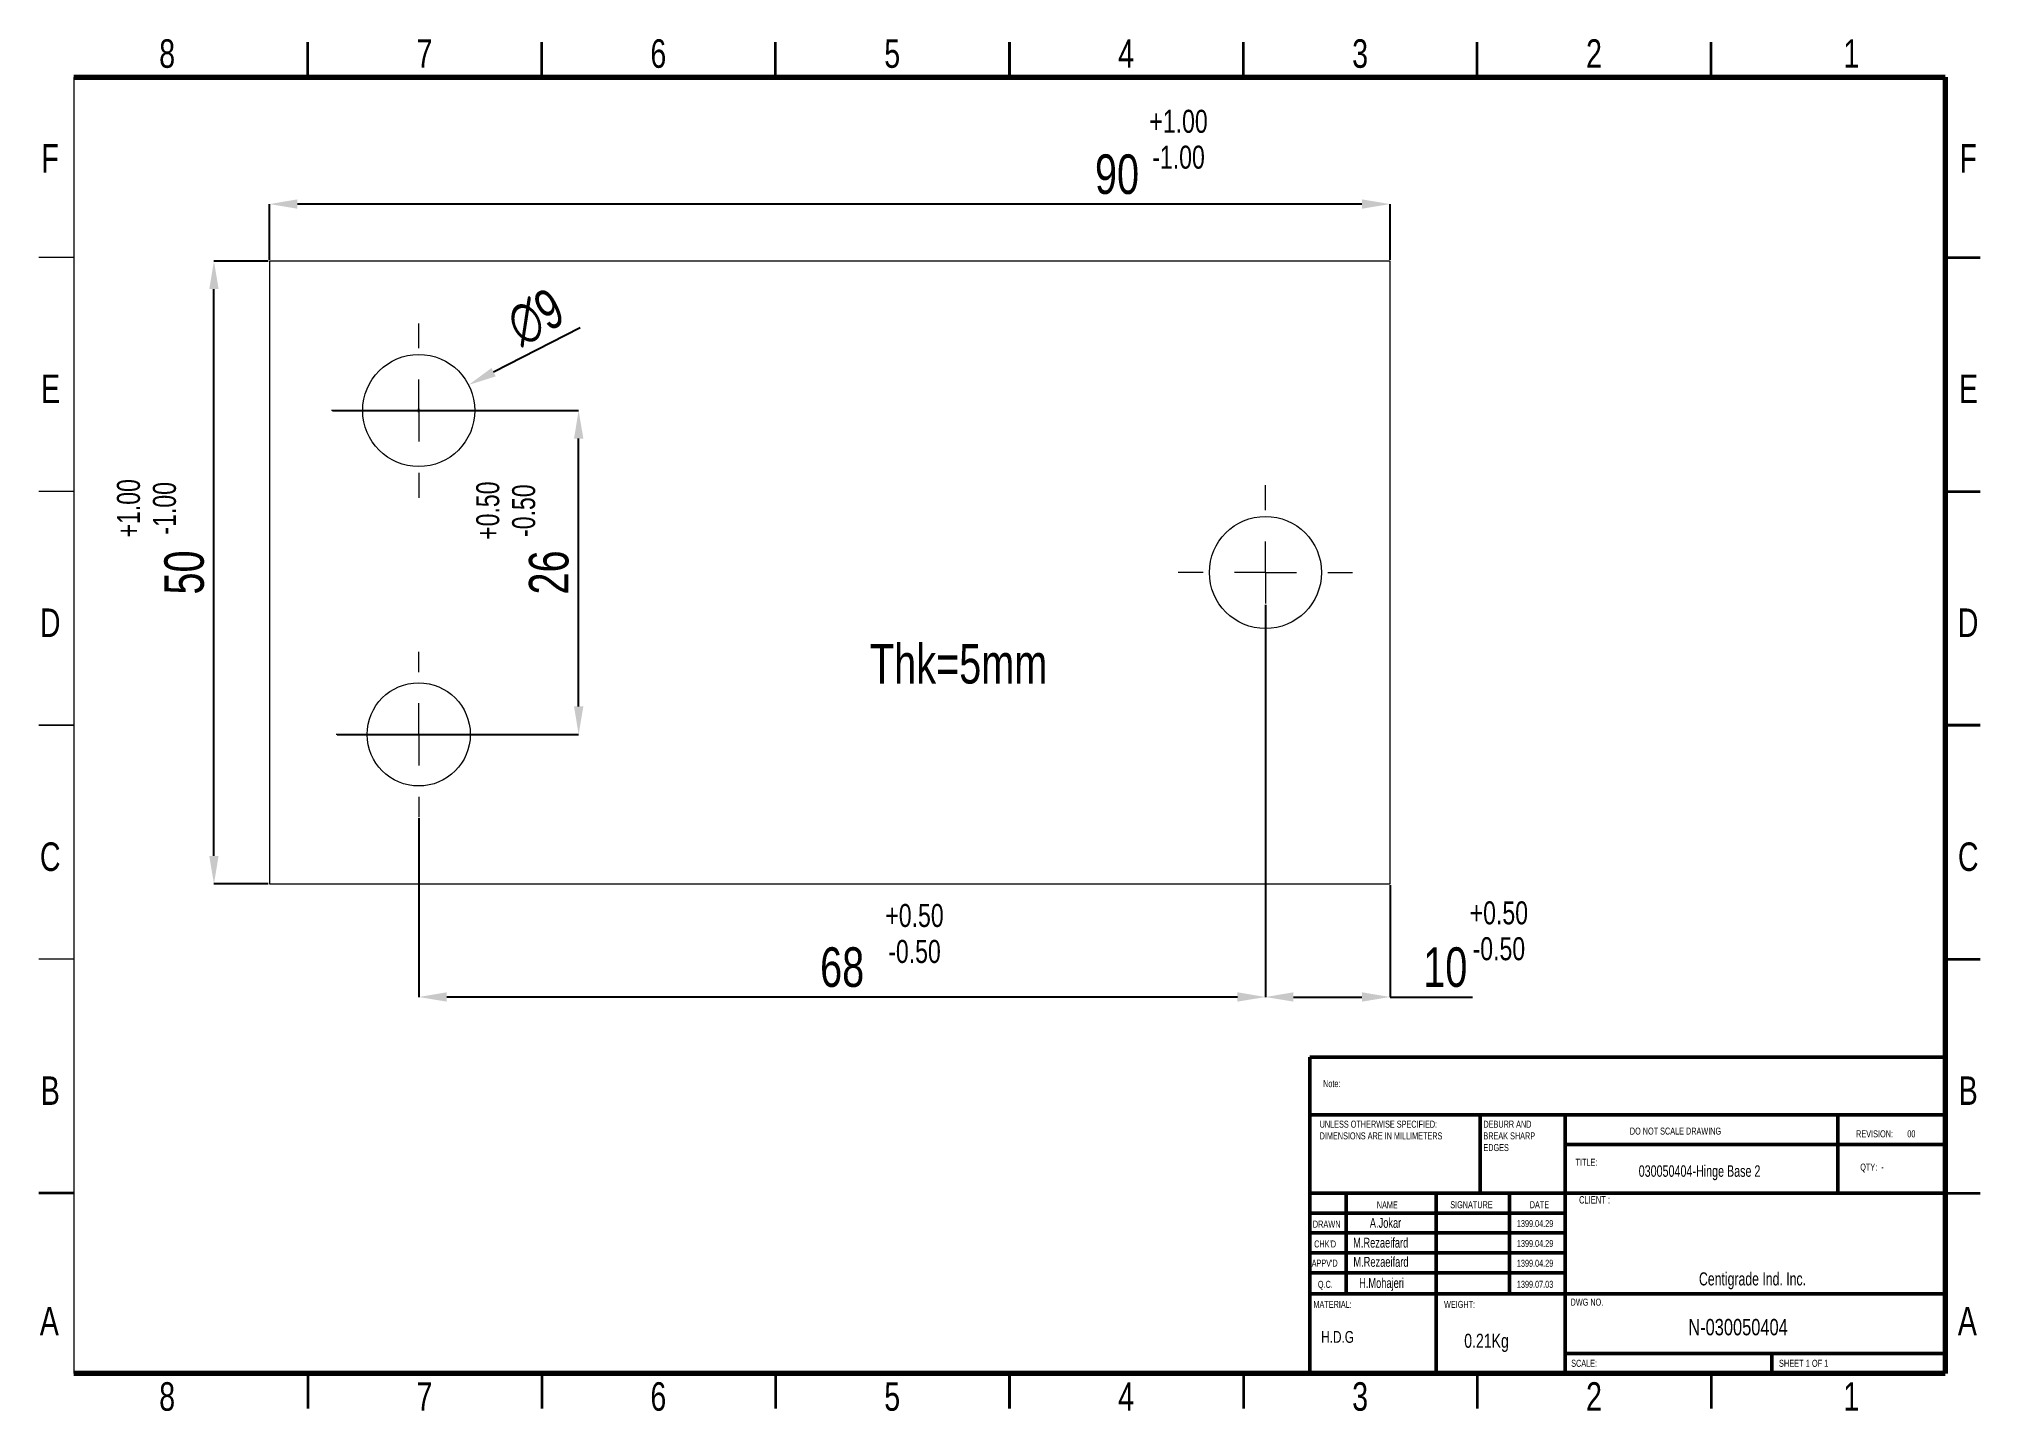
# Model space of a CAD drawing. Header units: millimetres. Extents: x 957 to 1113, y 413 to 523.
import ezdxf

# ---------------------------------------------------------------- set-up
doc = ezdxf.new("R2010")
doc.units = ezdxf.units.MM
doc.styles.add('SLDTEXTSTYLE0', font='TXT', dxfattribs={"width": 0.75})
doc.styles.add('SLDTEXTSTYLE1', font='TXT', dxfattribs={"width": 0.686449})
doc.styles.add('SLDTEXTSTYLE2', font='TXT', dxfattribs={"width": 0.652778})
doc.styles.add('SLDTEXTSTYLE3', font='TXT', dxfattribs={"width": 0.692308})
doc.styles.add('SLDTEXTSTYLE4', font='TXT', dxfattribs={"width": 0.7})
doc.styles.add('SLDTEXTSTYLE5', font='TXT', dxfattribs={"width": 0.678571})
doc.dimstyles.new('SLDDIMSTYLE30', dxfattribs={"dimscale": 1.5, "dimtxt": 2.116667, "dimasz": 1.5, "dimexe": 0, "dimexo": 0.0625, "dimgap": 0.529167, "dimtad": 1, "dimdec": 0, "dimrnd": 1e-09, "dimzin": 12, "dimdsep": 46, "dimtxsty": 'SLDTEXTSTYLE0', "dimcen": 0.09, "dimadec": 0, "dimazin": 3, "dimtfac": 1, "dimtdec": 0, "dimtofl": 0, "dimtmove": 0, "dimatfit": 3, "dimfxl": 1, "dimfrac": 2, "dimtolj": 1, "dimtzin": 12, "dimarcsym": 0})

# ---------------------------------------------------------------- blocks, each defined once
blk = doc.blocks.new('SW_CENTERMARKSYMBOL_30')
at = {"color": 0, "linetype": 'Continuous', "lineweight": 0}
for p, q in [((0, 1.667), (0, 2.214)), ((0, 0), (0, 0.833)), ((-1.667, 0), (-2.214, 0)), ((0, 0), (-0.833, 0)), ((0, 0), (0, -0.833)), ((0, 0), (0.833, 0)), ((1.667, 0), (2.214, 0)), ((0, -1.667), (0, -2.214))]:
    blk.add_line(p, q, dxfattribs=at)
blk = doc.blocks.new('SW_CENTERMARKSYMBOL_31')
at = {"color": 0, "linetype": 'Continuous', "lineweight": 0}
for p, q in [((0, 1.667), (0, 2.333)), ((0, 0), (0, 0.833)), ((-1.667, 0), (-2.333, 0)), ((0, 0), (-0.833, 0)), ((0, 0), (0, -0.833)), ((0, 0), (0.833, 0)), ((1.667, 0), (2.333, 0)), ((0, -1.667), (0, -2.333))]:
    blk.add_line(p, q, dxfattribs=at)
blk = doc.blocks.new('SW_CENTERMARKSYMBOL_32')
at = {"color": 0, "linetype": 'Continuous', "lineweight": 0}
for p, q in [((0, 1.667), (0, 2.333)), ((0, 0), (0, 0.833)), ((-1.667, 0), (-2.333, 0)), ((0, 0), (-0.833, 0)), ((0, 0), (0, -0.833)), ((0, 0), (0.833, 0)), ((1.667, 0), (2.333, 0)), ((0, -1.667), (0, -2.333))]:
    blk.add_line(p, q, dxfattribs=at)
blk = doc.blocks.new('SW_NOTE_62')
at = {"color": 0, "linetype": 'Continuous', "lineweight": 0, "char_height": 1.5, "attachment_point": 1, "style": 'SLDTEXTSTYLE0'}
for s, insert in [('UNLESS OTHERWISE SPECIFIED:', (0, 1.93)), ('DIMENSIONS ARE IN MILLIMETERS', (0, -0.57))]:
    blk.add_mtext(s, dxfattribs=dict(at, insert=insert))
blk = doc.blocks.new('SW_NOTE_63')
at = {"color": 0, "linetype": 'Continuous', "lineweight": 0, "char_height": 1.5, "attachment_point": 1, "style": 'SLDTEXTSTYLE0'}
for s, insert in [('DEBURR AND', (0, 1.93)), ('BREAK SHARP', (0, -0.57)), ('EDGES', (0, -3.07))]:
    blk.add_mtext(s, dxfattribs=dict(at, insert=insert))
blk = doc.blocks.new('*D6')
at = {"color": 0, "lineweight": -2, "transparency": 16777216}
for p, q in [((975.41, 505.03), (975.41, 509.51)), ((1063.14, 509.51), (977.66, 509.51)), ((1065.39, 505.03), (1065.39, 509.51))]:
    blk.add_line(p, q, dxfattribs=at)
at = {"color": 0, "transparency": 16777216}
for points in [[(977.66, 509.89), (977.66, 509.14), (975.41, 509.51)], [(1063.14, 509.89), (1063.14, 509.14), (1065.39, 509.51)]]:
    blk.add_solid(points, dxfattribs=at)
at = {"layer": 'Defpoints', "color": 0, "transparency": 16777216}
for p in [(975.41, 509.51), (975.41, 504.94), (1065.39, 504.94)]:
    blk.add_point(p, dxfattribs=at)
at = {"color": 0, "transparency": 16777216, "insert": (1043.47, 511.89), "char_height": 3.175, "attachment_point": 5, "style": 'SLDTEXTSTYLE0'}
blk.add_mtext('\\A1;90', dxfattribs=at)
blk = doc.blocks.new('*D7')
at = {"color": 0, "lineweight": -2, "transparency": 16777216}
for p, q in [((975.31, 504.94), (970.96, 504.94)), ((970.96, 457.19), (970.96, 502.69)), ((975.31, 454.94), (970.96, 454.94))]:
    blk.add_line(p, q, dxfattribs=at)
at = {"color": 0, "transparency": 16777216}
for points in [[(970.58, 502.69), (971.33, 502.69), (970.96, 504.94)], [(970.58, 457.19), (971.33, 457.19), (970.96, 454.94)]]:
    blk.add_solid(points, dxfattribs=at)
at = {"layer": 'Defpoints', "color": 0, "transparency": 16777216}
for p in [(970.96, 504.94), (975.41, 504.94), (975.41, 454.94)]:
    blk.add_point(p, dxfattribs=at)
at = {"color": 0, "transparency": 16777216, "insert": (968.58, 479.94), "char_height": 3.175, "attachment_point": 5, "rotation": 90, "style": 'SLDTEXTSTYLE0'}
blk.add_mtext('\\A1;50', dxfattribs=at)
blk = doc.blocks.new('*D8')
at = {"color": 0, "lineweight": -2, "transparency": 16777216}
for p, q in [((1055.39, 472.85), (1055.39, 445.86)), ((1065.39, 454.85), (1065.39, 445.86)), ((1057.64, 445.86), (1063.14, 445.86)), ((1065.39, 445.86), (1072.01, 445.86))]:
    blk.add_line(p, q, dxfattribs=at)
at = {"color": 0, "transparency": 16777216}
for points in [[(1057.64, 446.24), (1057.64, 445.49), (1055.39, 445.86)], [(1063.14, 446.24), (1063.14, 445.49), (1065.39, 445.86)]]:
    blk.add_solid(points, dxfattribs=at)
at = {"layer": 'Defpoints', "color": 0, "transparency": 16777216}
for p in [(1055.39, 472.94), (1065.39, 454.94), (1065.39, 445.86)]:
    blk.add_point(p, dxfattribs=at)
at = {"color": 0, "transparency": 16777216, "insert": (1069.83, 448.24), "char_height": 3.175, "attachment_point": 5, "style": 'SLDTEXTSTYLE0'}
blk.add_mtext('\\A1;10', dxfattribs=at)
blk = doc.blocks.new('*D9')
at = {"color": 0, "lineweight": -2, "transparency": 16777216}
for p, q in [((1055.39, 477.35), (1055.39, 445.86)), ((987.4, 460.21), (987.4, 445.86)), ((1053.14, 445.86), (989.65, 445.86))]:
    blk.add_line(p, q, dxfattribs=at)
at = {"color": 0, "transparency": 16777216}
for points in [[(989.65, 446.24), (989.65, 445.49), (987.4, 445.86)], [(1053.14, 446.24), (1053.14, 445.49), (1055.39, 445.86)]]:
    blk.add_solid(points, dxfattribs=at)
at = {"layer": 'Defpoints', "color": 0, "transparency": 16777216}
for p in [(1055.39, 477.44), (987.4, 460.3), (987.4, 445.86)]:
    blk.add_point(p, dxfattribs=at)
at = {"color": 0, "transparency": 16777216, "insert": (1021.4, 448.24), "char_height": 3.175, "attachment_point": 5, "style": 'SLDTEXTSTYLE0'}
blk.add_mtext('\\A1;68', dxfattribs=at)
blk = doc.blocks.new('*D10')
at = {"color": 0, "lineweight": -2, "transparency": 16777216}
for p, q in [((980.49, 492.94), (1000.24, 492.94)), ((1000.24, 469.19), (1000.24, 490.69)), ((980.85, 466.94), (1000.24, 466.94))]:
    blk.add_line(p, q, dxfattribs=at)
at = {"color": 0, "transparency": 16777216}
for points in [[(999.87, 490.69), (1000.62, 490.69), (1000.24, 492.94)], [(999.87, 469.19), (1000.62, 469.19), (1000.24, 466.94)]]:
    blk.add_solid(points, dxfattribs=at)
at = {"layer": 'Defpoints', "color": 0, "transparency": 16777216}
for p in [(980.4, 492.94), (1000.24, 492.94), (980.76, 466.94)]:
    blk.add_point(p, dxfattribs=at)
at = {"color": 0, "transparency": 16777216, "insert": (997.86, 479.94), "char_height": 3.175, "attachment_point": 5, "rotation": 90, "style": 'SLDTEXTSTYLE0'}
blk.add_mtext('\\A1;26', dxfattribs=at)
blk = doc.blocks.new('*D11')
at = {"color": 0, "lineweight": -2, "transparency": 16777216}
for p, q in [((1000.36, 499.58), (993.41, 496.02)), ((987.27, 492.94), (987.54, 492.94)), ((987.4, 492.81), (987.4, 493.08))]:
    blk.add_line(p, q, dxfattribs=at)
at = {"color": 0, "transparency": 16777216}
blk.add_solid([(993.24, 496.35), (993.58, 495.68), (991.4, 494.99)], dxfattribs=at)
at = {"layer": 'Defpoints', "color": 0, "transparency": 16777216}
for p in [(991.4, 494.99), (983.4, 490.89)]:
    blk.add_point(p, dxfattribs=at)
at = {"color": 0, "transparency": 16777216, "insert": (996.8, 500.43), "char_height": 3.175, "attachment_point": 5, "rotation": 27.1247, "style": 'SLDTEXTSTYLE0'}
blk.add_mtext('\\A1;∅9', dxfattribs=at)

msp = doc.modelspace()

# ---------------------------------------------------------------- linework, layer by layer
at = {"linetype": 'Continuous', "lineweight": 35}
for p, q in [((978.49, 519.69), (978.49, 522.51)), ((997.28, 519.69), (997.28, 522.51)), ((1016.06, 519.69), (1016.06, 522.51)), ((1034.84, 522.51), (1034.84, 519.69)), ((1034.84, 519.69), (1034.84, 522.51)), ((1053.62, 519.69), (1053.62, 522.51)), ((1072.4, 519.69), (1072.4, 522.51)), ((1091.18, 519.69), (1091.18, 522.51)), ((1109.96, 505.23), (1112.78, 505.23)), ((1109.96, 486.45), (1112.78, 486.45)), ((1112.78, 467.67), (1109.96, 467.67)), ((1109.96, 467.67), (1112.78, 467.67)), ((1109.96, 448.89), (1112.78, 448.89)), ((959.71, 430.11), (956.9, 430.11)), ((1109.96, 430.11), (1112.78, 430.11)), ((978.49, 415.65), (978.49, 412.83)), ((997.28, 415.65), (997.28, 412.83)), ((1016.06, 415.65), (1016.06, 412.83)), ((1034.84, 412.83), (1034.84, 415.65)), ((1034.84, 415.65), (1034.84, 412.83)), ((1053.62, 415.65), (1053.62, 412.83)), ((1072.4, 415.65), (1072.4, 412.83)), ((1091.18, 415.65), (1091.18, 412.83))]:
    msp.add_line(p, q, dxfattribs=at)
at = {"linetype": 'Continuous', "lineweight": 70}
for p, q in [((959.71, 519.69), (1109.96, 519.69)), ((1109.96, 519.69), (1109.96, 415.65)), ((1109.96, 415.65), (959.71, 415.65))]:
    msp.add_line(p, q, dxfattribs=at)
at = {"lineweight": 20}
msp.add_line((959.71, 519.69), (959.71, 415.65), dxfattribs=at)
at = {"linetype": 'Continuous', "lineweight": 20}
for p, q in [((959.71, 505.23), (956.9, 505.23)), ((959.71, 486.45), (956.9, 486.45)), ((956.9, 467.67), (959.71, 467.67)), ((959.71, 467.67), (956.9, 467.67)), ((959.71, 448.89), (956.9, 448.89))]:
    msp.add_line(p, q, dxfattribs=at)
at = {"color": 7, "linetype": 'Continuous', "lineweight": 20}
for p, q in [((975.41, 504.94), (975.41, 454.94)), ((1065.39, 504.94), (975.41, 504.94)), ((1065.39, 454.94), (1065.39, 504.94)), ((975.41, 454.94), (1065.39, 454.94))]:
    msp.add_line(p, q, dxfattribs=at)
at = {"linetype": 'Continuous', "lineweight": 50}
for p, q in [((1058.95, 441.04), (1109.96, 441.04)), ((1058.95, 441.04), (1058.95, 436.4)), ((1058.95, 436.4), (1109.96, 436.4)), ((1058.95, 436.4), (1058.95, 415.74)), ((1072.62, 436.4), (1072.62, 430.11)), ((1079.46, 436.4), (1079.46, 415.65)), ((1101.36, 430.11), (1101.36, 436.4)), ((1109.96, 434.01), (1079.46, 434.01)), ((1109.96, 430.11), (1058.95, 430.11)), ((1061.88, 430.11), (1061.88, 422.03)), ((1069.09, 430.11), (1069.09, 415.74)), ((1074.99, 430.11), (1074.99, 422.03)), ((1079.46, 415.74), (1079.46, 430.11)), ((1079.46, 428.51), (1058.95, 428.51)), ((1079.46, 426.92), (1058.95, 426.92)), ((1079.46, 425.32), (1058.95, 425.32)), ((1079.46, 423.72), (1058.95, 423.72)), ((1062.86, 422.03), (1058.95, 422.03)), ((1062.86, 422.03), (1109.96, 422.03)), ((1079.46, 417.24), (1109.96, 417.24)), ((1096.06, 415.65), (1096.06, 417.24))]:
    msp.add_line(p, q, dxfattribs=at)
at = {"color": 7, "linetype": 'Continuous', "lineweight": 20}
for centre, radius in [((987.4, 492.94), 4.5), ((1055.39, 479.94), 4.5), ((987.4, 466.94), 4.14)]:
    msp.add_circle(centre, radius, dxfattribs=at)

# ---------------------------------------------------------------- block references
at = {"color": 7, "linetype": 'Continuous', "lineweight": 20, "xscale": 2.999714822152553, "yscale": 2.999714822152553, "zscale": 2.999714822152553}
for name, p in [('SW_CENTERMARKSYMBOL_31', (987.4, 492.94)), ('SW_CENTERMARKSYMBOL_32', (1055.39, 479.94)), ('SW_CENTERMARKSYMBOL_30', (987.4, 466.94))]:
    msp.add_blockref(name, p, dxfattribs=at)
at = {"linetype": 'Continuous', "lineweight": 0, "xscale": 0.3756186749235115, "yscale": 0.3756186749235115, "zscale": 0.3756186749235115}
for name, p in [('SW_NOTE_62', (1059.74, 435.21)), ('SW_NOTE_63', (1072.89, 435.21))]:
    msp.add_blockref(name, p, dxfattribs=at)

# ---------------------------------------------------------------- texts
at = {"linetype": 'Continuous', "lineweight": 0}
for s, insert, char_height, attachment_point, style in [('8', (967.2, 522.74), 2.29, 2, 'SLDTEXTSTYLE0'), ('7', (987.86, 522.74), 2.29, 2, 'SLDTEXTSTYLE0'), ('6', (1006.64, 522.74), 2.29, 2, 'SLDTEXTSTYLE0'), ('5', (1025.42, 522.74), 2.29, 2, 'SLDTEXTSTYLE0'), ('4', (1044.2, 522.74), 2.29, 2, 'SLDTEXTSTYLE0'), ('3', (1062.99, 522.74), 2.29, 2, 'SLDTEXTSTYLE0'), ('2', (1081.77, 522.74), 2.29, 2, 'SLDTEXTSTYLE0'), ('1', (1102.43, 522.74), 2.29, 2, 'SLDTEXTSTYLE0'), ('F', (957.81, 514.33), 2.29, 2, 'SLDTEXTSTYLE0'), ('F', (1111.82, 514.33), 2.29, 2, 'SLDTEXTSTYLE0'), ('E', (1111.84, 495.83), 2.29, 2, 'SLDTEXTSTYLE0'), ('D', (1111.81, 477.05), 2.29, 2, 'SLDTEXTSTYLE0'), ('C', (1111.82, 458.27), 2.29, 2, 'SLDTEXTSTYLE0'), ('Note:', (1060.02, 439.19), 0.563, 1, 'SLDTEXTSTYLE0'), ('B', (1111.82, 439.49), 2.29, 2, 'SLDTEXTSTYLE0'), ('DO NOT SCALE DRAWING', (1084.65, 435.38), 0.5634, 1, 'SLDTEXTSTYLE0'), ('REVISION:       00', (1102.81, 435.16), 0.5634, 1, 'SLDTEXTSTYLE2'), ('TITLE:', (1080.29, 432.88), 0.563, 1, 'SLDTEXTSTYLE0'), ('030050404-Hinge Base 2', (1085.36, 432.35), 0.9203, 1, 'SLDTEXTSTYLE4'), ('QTY:  -', (1103.15, 432.49), 0.563, 1, 'SLDTEXTSTYLE5'), ('NAME', (1064.33, 429.45), 0.563, 1, 'SLDTEXTSTYLE0'), ('SIGNATURE', (1070.23, 429.47), 0.563, 1, 'SLDTEXTSTYLE0'), ('DATE', (1076.61, 429.47), 0.563, 1, 'SLDTEXTSTYLE0'), ('CLIENT :', (1080.57, 429.88), 0.596, 1, 'SLDTEXTSTYLE4'), ('DRAWN', (1059.19, 427.91), 0.563, 1, 'SLDTEXTSTYLE1'), ('A.Jokar', (1063.77, 428.13), 0.795, 1, 'SLDTEXTSTYLE4'), ('1399.04.29', (1075.58, 427.96), 0.563, 1, 'SLDTEXTSTYLE0'), ("CHK'D", (1059.3, 426.32), 0.563, 1, 'SLDTEXTSTYLE0'), ('M.Rezaeifard', (1062.43, 426.54), 0.7951, 1, 'SLDTEXTSTYLE4'), ('1399.04.29', (1075.58, 426.36), 0.563, 1, 'SLDTEXTSTYLE0'), ("APPV'D", (1059.1, 424.78), 0.563, 1, 'SLDTEXTSTYLE0'), ('M.Rezaeifard', (1062.45, 425), 0.7951, 1, 'SLDTEXTSTYLE4'), ('1399.04.29', (1075.58, 424.77), 0.563, 1, 'SLDTEXTSTYLE0'), ('Q.C.', (1059.6, 423.08), 0.563, 1, 'SLDTEXTSTYLE0'), ('H.Mohajeri', (1062.91, 423.3), 0.795, 1, 'SLDTEXTSTYLE4'), ('1399.07.03', (1075.58, 423.08), 0.563, 1, 'SLDTEXTSTYLE0'), ('Centigrade Ind. Inc.', (1090.2, 423.76), 1.0517, 1, 'SLDTEXTSTYLE4'), ('A', (957.74, 420.99), 2.29, 2, 'SLDTEXTSTYLE0'), ('MATERIAL:', (1059.24, 421.47), 0.563, 1, 'SLDTEXTSTYLE0'), ('WEIGHT:', (1069.73, 421.47), 0.563, 1, 'SLDTEXTSTYLE0'), ('DWG NO.', (1079.89, 421.65), 0.563, 1, 'SLDTEXTSTYLE0'), ('A', (1111.75, 420.99), 2.29, 2, 'SLDTEXTSTYLE0'), ('N-030050404', (1089.34, 420.02), 1.3147, 1, 'SLDTEXTSTYLE0'), ('0.21Kg', (1071.35, 418.83), 1.126, 1, 'SLDTEXTSTYLE0'), ('SCALE:', (1079.94, 416.74), 0.563, 1, 'SLDTEXTSTYLE0'), ('SHEET 1 OF 1', (1096.62, 416.74), 0.5634, 1, 'SLDTEXTSTYLE3'), ('8', (967.2, 414.94), 2.29, 2, 'SLDTEXTSTYLE0'), ('7', (987.86, 414.94), 2.29, 2, 'SLDTEXTSTYLE0'), ('6', (1006.64, 414.94), 2.29, 2, 'SLDTEXTSTYLE0'), ('5', (1025.42, 414.94), 2.29, 2, 'SLDTEXTSTYLE0'), ('4', (1044.2, 414.94), 2.29, 2, 'SLDTEXTSTYLE0'), ('3', (1062.99, 414.94), 2.29, 2, 'SLDTEXTSTYLE0'), ('2', (1081.77, 414.94), 2.29, 2, 'SLDTEXTSTYLE0'), ('1', (1102.43, 414.94), 2.29, 2, 'SLDTEXTSTYLE0')]:
    msp.add_mtext(s, dxfattribs=dict(at, insert=insert, char_height=char_height, attachment_point=attachment_point, style=style))
at = {"color": 7, "linetype": 'Continuous', "lineweight": 18, "char_height": 1.846, "attachment_point": 2, "style": 'SLDTEXTSTYLE0'}
for s, insert in [('\\A1;+1.00', (1048.41, 517.08)), ('\\A1;-1.00', (1048.41, 514.2)), ('\\A1;+0.50', (1027.21, 453.33)), ('\\A1;+0.50', (1074.13, 453.54)), ('\\A1;-0.50', (1074.13, 450.66)), ('\\A1;-0.50', (1027.21, 450.44))]:
    msp.add_mtext(s, dxfattribs=dict(at, insert=insert))
at = {"linetype": 'Continuous', "lineweight": 20, "char_height": 2.29, "attachment_point": 2, "style": 'SLDTEXTSTYLE0'}
for s, insert in [('E', (957.84, 495.83)), ('D', (957.81, 477.05)), ('C', (957.81, 458.27)), ('B', (957.82, 439.49))]:
    msp.add_mtext(s, dxfattribs=dict(at, insert=insert))
at = {"color": 7, "linetype": 'Continuous', "lineweight": 18, "char_height": 1.846, "attachment_point": 2, "rotation": 90, "style": 'SLDTEXTSTYLE0'}
for s, insert in [('\\A1;+1.00', (963.17, 485.09)), ('\\A1;-1.00', (966.06, 485.09)), ('\\A1;+0.50', (992.02, 484.9)), ('\\A1;-0.50', (994.9, 484.9))]:
    msp.add_mtext(s, dxfattribs=dict(at, insert=insert))
at = {"insert": (1030.75, 472.59), "char_height": 3.175, "attachment_point": 5, "style": 'SLDTEXTSTYLE0'}
msp.add_mtext('\\A1;Thk=5mm', dxfattribs=at)
at = {"color": 7, "linetype": 'Continuous', "lineweight": 0, "insert": (1059.86, 419.05), "char_height": 0.948, "attachment_point": 1, "style": 'SLDTEXTSTYLE0'}
msp.add_mtext('H.D.G', dxfattribs=at)

# ---------------------------------------------------------------- dimensions: what is measured, and where the dimension line sits
for base, p1, p2, picture, middle in [((975.41, 509.51), (1065.39, 504.94), (975.41, 504.94), '*D6', (1043.47, 509.51)), ((1065.39, 445.86), (1055.39, 472.94), (1065.39, 454.94), '*D8', (1069.83, 445.86))]:
    dim = msp.add_linear_dim(base=base, p1=p1, p2=p2, dimstyle='SLDDIMSTYLE30')
    dim.commit()
    dim.dimension.update_dxf_attribs({"geometry": picture, "text_midpoint": middle, "dimtype": 160})
for base, p1, p2, picture, middle in [((970.96, 504.94), (975.41, 454.94), (975.41, 504.94), '*D7', (968.58, 479.94)), ((1000.24, 492.94), (980.76, 466.94), (980.4, 492.94), '*D10', (997.86, 479.94))]:
    dim = msp.add_linear_dim(base=base, p1=p1, p2=p2, angle=90, dimstyle='SLDDIMSTYLE30')
    dim.commit()
    dim.dimension.update_dxf_attribs({"geometry": picture, "text_midpoint": middle})
dim = msp.add_diameter_dim_2p(p1=(983.4, 490.89), p2=(991.4, 494.99), dimstyle='SLDDIMSTYLE30')
dim.commit()
dim.dimension.update_dxf_attribs({"geometry": '*D11', "text_midpoint": (996.8, 500.43)})
dim = msp.add_linear_dim(base=(987.4, 445.86), p1=(1055.39, 477.44), p2=(987.4, 460.3), dimstyle='SLDDIMSTYLE30')
dim.commit()
dim.dimension.update_dxf_attribs({"geometry": '*D9', "text_midpoint": (1021.4, 448.24)})

doc.saveas('drawing.dxf')
